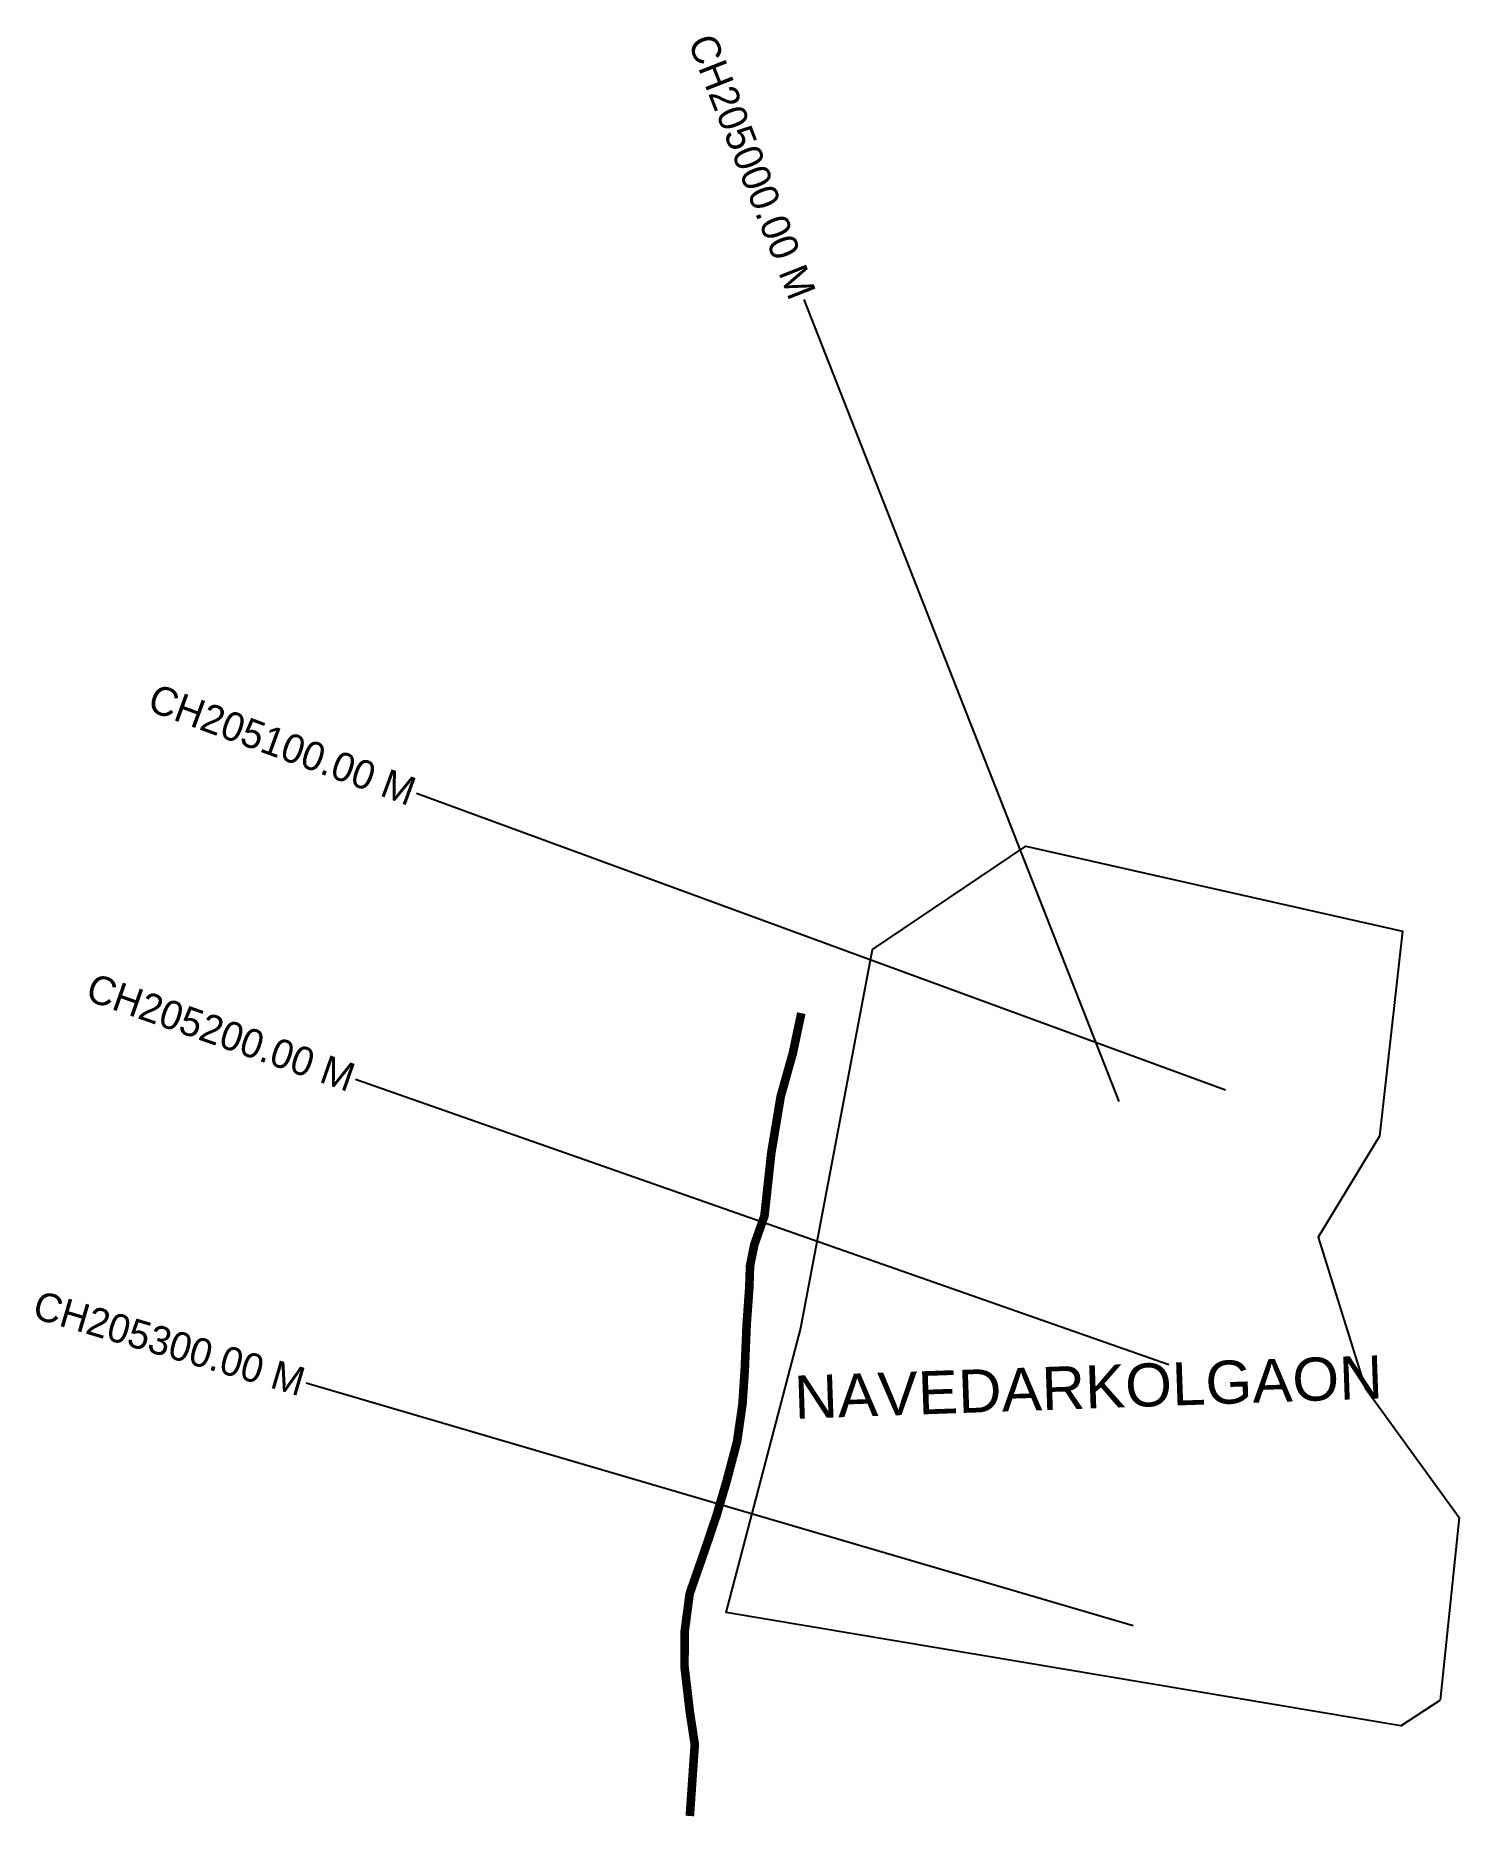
# Model space of a CAD drawing. Header units: metres. Extents: x 274698 to 275194, y 2079288 to 2079909.
import ezdxf
from ezdxf.enums import TextEntityAlignment as Align

# ---------------------------------------------------------------- set-up
doc = ezdxf.new("R2010")
doc.units = ezdxf.units.M
for name, color, linetype in [('CS', 134, 'Continuous'), ('CSMark', 6, 'Continuous'), ('NATURALLY PROTECTED', 3, 'Continuous'), ('village', 3, 'Continuous'), ('VILLAGE NAME', 250, 'Continuous')]:
    doc.layers.add(name, color=color, linetype=linetype)

msp = doc.modelspace()

# ---------------------------------------------------------------- linework, layer by layer
at = {"color": 3}
msp.add_lwpolyline([(275173.48, 2079320.68), (275187.12, 2079329.57)], dxfattribs=at)
at = {"layer": 'CS'}
for p, q in [((275075.41, 2079538.05), (274965.78, 2079817.3)), ((275112.45, 2079542.04), (274830.75, 2079645.23)), ((275092.69, 2079446.37), (274809.61, 2079545.69)), ((275080.29, 2079355.44), (274792.43, 2079439.91))]:
    msp.add_line(p, q, dxfattribs=at)
at = {"layer": 'NATURALLY PROTECTED', "color": 2, "const_width": 3, "flags": 128}
msp.add_lwpolyline([(274964.75, 2079568.8), (274961.8, 2079554.84), (274957.59, 2079539.85), (274954.3, 2079520.08), (274951.93, 2079498.25), (274948.38, 2079488.13), (274946.91, 2079480.84), (274946.65, 2079473.22), (274945.73, 2079460.33), (274945.07, 2079444.51), (274944.28, 2079432.67), (274942.43, 2079419.75), (274938.75, 2079405.81), (274935.26, 2079393.94), (274931.29, 2079382.19), (274925.89, 2079366.67), (274924.11, 2079353.18), (274924.1, 2079341.29), (274925.97, 2079325.33), (274927.68, 2079314.15), (274926.87, 2079302.54), (274925.95, 2079289.26)], dxfattribs=at)
at = {"layer": 'village', "color": 3}
for points in [[(275173.48, 2079320.68, 0), (274938.58, 2079360.1, 0), (274964.51, 2079458.6, 0), (274989.49, 2079590.92, 0), (275042.91, 2079626.99, 0), (275174.07, 2079597.3, 0), (275166.07, 2079526, 0), (275144.65, 2079490.83, 0), (275161.06, 2079438.34, 0)], [(275161.06, 2079438.34, 0), (275193.81, 2079393.21, 0), (275187.12, 2079329.57, 0)]]:
    msp.add_polyline3d(points, dxfattribs=at)

# ---------------------------------------------------------------- texts
at = {"layer": 'CSMark'}
for s, rotation, p in [('CH205000.00 M', 291.43468, (274965.42, 2079818.23)), ('CH205100.00 M', 339.88175, (274829.81, 2079645.57)), ('CH205200.00 M', 340.66761, (274808.66, 2079546.02)), ('CH205300.00 M', 343.64614, (274791.47, 2079440.19))]:
    msp.add_text(s, height=10, rotation=rotation, dxfattribs=at).set_placement(p, align=Align.MIDDLE_RIGHT)
at = {"layer": 'VILLAGE NAME', "insert": (274962.02, 2079442.54), "char_height": 15, "attachment_point": 1, "rotation": 2}
msp.add_mtext_dynamic_manual_height_columns('{\\fArial|b0|i0|c0|p34;NAVEDARKOLGAON}', width=726.9295, gutter_width=543.74, heights=[0], dxfattribs=at)

doc.saveas('drawing.dxf')
